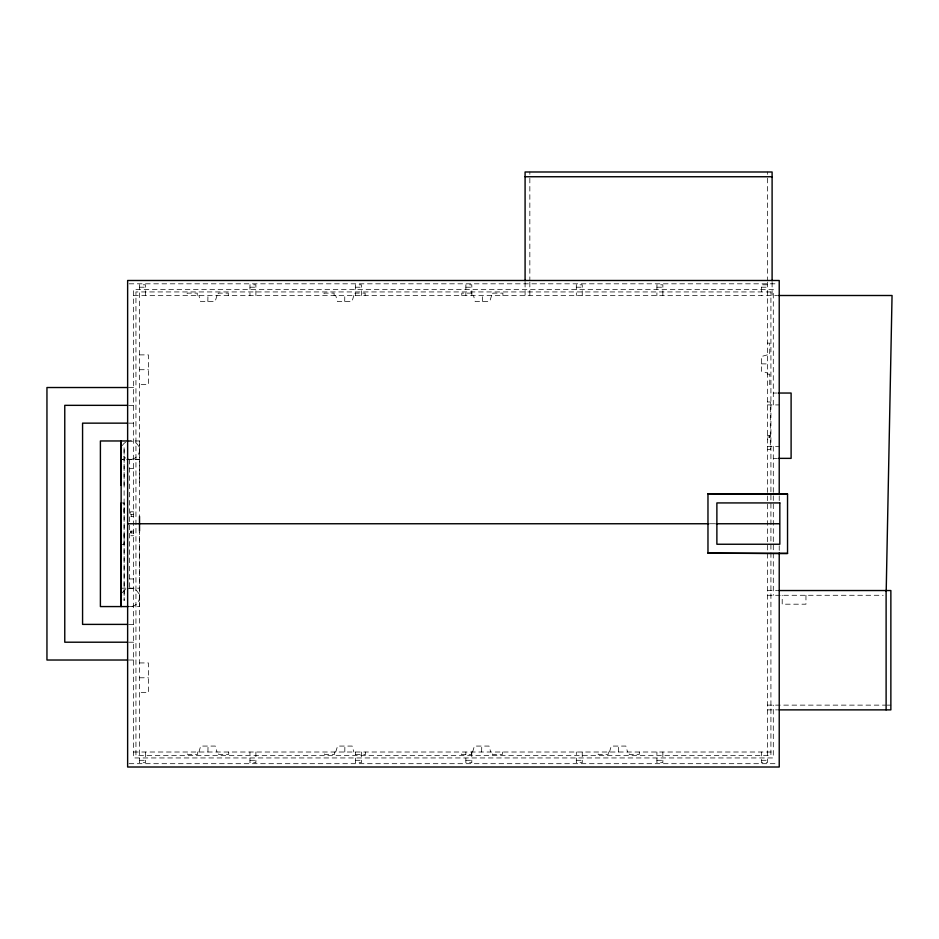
<?xml version="1.0" encoding="UTF-8"?>
<svg xmlns="http://www.w3.org/2000/svg" width="939" height="939" viewBox="0 0 939 939"><rect width="100%" height="100%" fill="white"/><g stroke="black" fill="none" stroke-linecap="round" stroke-linejoin="round"><path stroke-width="0.7" stroke-dasharray="4.7 3.52" d="M124.089 513.375L124.101 502.987L121.131 502.987M124.089 485.334L124.101 446.905L124.124 600.643L124.101 502.987M121.131 544.55L124.101 544.55L124.112 534.162M139.5 482.364L139.512 440.966L129.242 440.966M207.848 301.442L207.93 295.503M207.93 752.01L208.024 746.071M344.707 301.442L344.789 295.503M344.789 752.01L344.883 746.071M482.458 301.442L482.552 295.503M481.648 752.01L481.742 746.071M618.508 752.01L618.601 746.071M216.979 295.503L215.172 301.442L200.512 301.442L198.892 295.503M198.892 752.01L200.7 746.071L215.36 746.071L216.979 752.01M353.839 295.503L352.031 301.442L337.371 301.442L335.739 295.503M335.739 752.01L337.559 746.071L352.219 746.071L353.839 752.01M491.602 295.503L489.794 301.442L475.134 301.442L473.502 295.503M472.599 752.01L474.406 746.071L489.066 746.071L490.698 752.01M609.458 752.01L611.266 746.071L625.926 746.071L627.557 752.01M767.351 354.883L761.412 356.503L761.412 371.163L767.351 372.983M129.101 283.813L776.307 283.813M767.351 284.81L761.412 284.81L761.412 295.503M139.512 287.205L145.439 287.205M249.95 287.205L255.889 287.205M355.423 287.205L361.362 287.205M465.861 287.205L471.801 287.205M576.311 287.205L582.25 287.205M656.913 287.205L662.852 287.205M761.412 287.205L767.351 287.205M471.871 293.121L461.765 293.121L461.765 295.503M133.573 295.503L777.586 295.503M767.351 343.134L769.734 343.134L769.734 353.24L767.351 353.24M139.512 354.883L148.409 354.883L148.409 384.567L139.512 384.567M139.512 369.72L148.409 369.72M767.351 374.168L769.734 374.168L769.734 384.274L767.351 384.274M129.242 387.525L133.573 387.525M773.29 393.042L777.398 393.042M767.351 401.951L770.32 401.951L770.32 449.452L767.351 449.452M767.351 404.92L779.229 404.92M129.183 405.343L133.573 405.343M129.195 423.149L133.573 423.149M767.351 435.579L769.863 435.579L769.863 439.252L767.351 439.252M767.351 437.046L769.863 437.046M767.351 446.483L779.229 446.483M773.29 458.361L777.398 458.361M129.652 468.549L133.573 468.549M133.573 511.802L130.439 511.802L130.439 516.403L133.573 516.403M130.439 514.572L133.573 514.572M710.142 523.751L714.802 523.751M133.573 531.134L130.439 531.134L130.439 535.735L133.573 535.735M130.439 532.976L133.573 532.976M129.652 578.952L133.573 578.952M121.131 588.19L139.535 588.19M767.351 590.537L777.621 590.537M767.351 595.279L883.2 595.279M129.242 606.571L139.512 606.571L139.512 532.343M129.195 624.388L133.573 624.388M129.183 642.206L133.573 642.206M129.242 660.023L133.573 660.023M139.512 662.934L148.409 662.934L148.409 692.63L139.512 692.63M139.512 677.782L148.409 677.782M767.351 705.13L886.111 705.13M887.296 705.13L890.865 705.13M767.351 709.872L777.621 709.872M133.573 752.01L773.29 752.01M355.482 754.381L365.588 754.381L365.588 752.01M139.512 760.297L145.439 760.297M249.95 760.297L255.889 760.297M355.423 760.297L361.362 760.297M465.861 760.297L471.801 760.297M576.311 760.297L582.25 760.297M656.913 760.297L662.852 760.297M761.412 760.297L767.351 760.297M129.101 763.689L776.307 763.689M761.412 363.839L767.351 363.933M124.101 543.845L124.101 544.55M805.955 595.279L805.955 604.188L782.199 604.188L782.199 595.279M779.229 495.909L779.229 501.802M779.229 545.7L779.229 551.592M773.29 404.92L773.29 289.564L133.573 289.564L133.573 757.949L773.29 757.949L773.29 705.13M773.29 446.483L773.29 595.279M772.104 282.299L772.104 295.503M769.229 435.579L769.229 437.046M767.351 171.99L767.351 174.361M767.351 178.21L767.351 280.843M767.351 282.24L767.351 762.691L761.412 762.691L761.412 752.01M662.852 295.503L662.852 284.81L656.913 284.81L656.913 295.503M662.852 752.01L662.852 762.691L656.913 762.691L656.913 752.01M639.295 752.01L639.295 754.381L629.189 754.381L629.189 752.01M608.272 752.01L608.272 754.381L598.166 754.381L598.166 752.01M582.25 295.503L582.25 284.81L576.311 284.81L576.311 295.503M582.25 752.01L582.25 762.691L576.311 762.691L576.311 752.01M529.842 171.99L529.842 174.361M529.842 178.21L529.842 280.843M529.842 282.24L529.842 295.503M525.089 282.299L525.089 295.503M502.893 295.503L502.893 293.121L492.787 293.121L492.787 295.503M502.435 752.01L502.435 754.381L492.341 754.381L492.341 752.01M471.871 295.503L471.801 284.81L465.861 284.81L465.861 295.503M471.801 752.01L471.801 762.691L465.861 762.691L465.861 752.01M471.413 752.01L471.413 754.381L461.307 754.381L461.307 752.01M365.13 295.503L365.13 293.121L355.024 293.121L355.024 295.503M361.362 295.503L361.362 284.81L355.423 284.81L355.423 295.503M361.362 752.01L361.362 762.691L355.423 762.691L355.482 752.01M334.554 752.01L334.554 754.381L324.448 754.381L324.448 752.01M334.108 295.503L334.108 293.121L324.002 293.121L324.002 295.503M255.889 295.503L255.889 284.81L249.95 284.81L249.95 295.503M255.889 752.01L255.889 762.691L249.95 762.691L249.95 752.01M228.729 752.01L228.729 754.381L218.623 754.381L218.623 752.01M228.283 295.503L228.283 293.121L218.177 293.121L218.177 295.503M197.695 752.01L197.695 754.381L187.589 754.381L187.589 752.01M197.249 295.503L197.249 293.121L187.143 293.121L187.143 295.503M145.439 295.503L145.439 284.81L139.512 284.81L139.524 515.711M145.439 752.01L145.439 762.691L139.512 762.691L139.512 531.063M131.225 514.572L131.225 516.403M131.225 531.134L131.225 532.976M129.652 459.347L129.652 588.19M127.939 441.271A9.19 9.19 0 0 1 139.512 450.157A9.19 9.19 0 0 1 127.939 459.03M125.72 458.115A9.19 9.19 0 0 1 123.819 456.647M122.363 445.556A9.19 9.19 0 0 1 125.72 442.199M127.939 588.507A9.19 9.19 0 0 1 139.512 597.38A9.19 9.19 0 0 1 127.939 606.254M122.363 592.791A9.19 9.19 0 0 1 125.72 589.422M770.919 291.935L135.944 291.935L135.944 755.566L770.919 755.566L770.919 291.935M139.535 459.335L121.131 459.335L139.512 459.347"/><path stroke-width="1.41" d="M121.143 534.162L121.131 544.55L121.131 543.845M121.119 513.375L121.131 502.987L121.154 606.571L121.131 440.966M121.119 485.334L121.131 440.966M121.119 449.523L121.131 446.905M886.205 590.901L892.05 295.503L778.842 295.503M525.089 176.743L772.104 176.743M127.798 387.525L46.95 387.525L46.95 660.023L127.798 660.023M778.771 393.042L791.108 393.042L791.108 458.361L778.771 458.361M127.716 405.343L64.768 405.343L64.768 642.206L127.716 642.206M127.739 423.149L82.573 423.149L82.573 624.388L127.739 624.388M128.209 440.966L100.391 440.966L100.391 606.571L128.197 606.571M787.539 494.067L707.971 493.773L707.971 553.153L766.165 553.447L787.539 553.447L787.539 494.067L707.971 493.773M127.634 523.751L708.945 523.751M716.011 523.751L779.229 523.751M779.088 590.537L890.865 590.537L890.865 709.872L779.088 709.872M707.971 553.153L787.539 553.447M121.143 598.014L121.154 600.643M886.111 590.537L886.111 709.872M779.229 494.489L779.229 280.491L127.634 280.491L127.634 767.01L779.229 767.01L779.229 553.012M772.104 280.843L772.104 171.99L525.089 171.99L525.089 280.843M139.512 516.438L139.512 531.063M121.436 452.528A9.19 9.19 0 0 1 121.436 447.774M121.436 599.763A9.19 9.19 0 0 1 121.436 595.009M779.828 502.928L716.88 502.928L716.88 544.244L779.828 544.244L779.828 502.928"/></g></svg>
